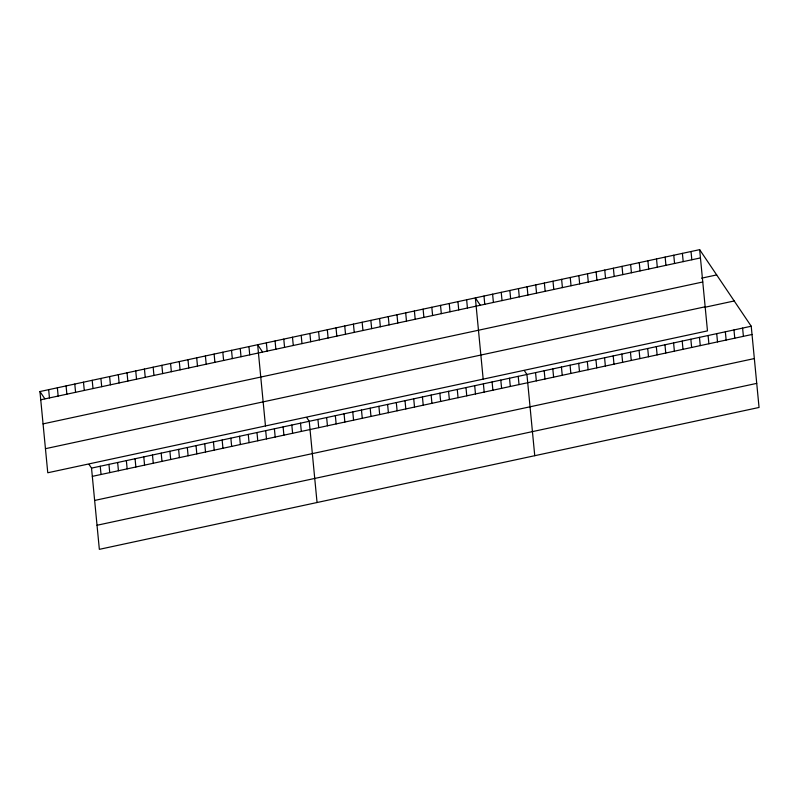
<?xml version="1.0" encoding="UTF-8"?>
<svg xmlns="http://www.w3.org/2000/svg" width="799" height="799" viewBox="0 0 799 799"><rect width="100%" height="100%" fill="white"/><g stroke="black" fill="none" stroke-linecap="round" stroke-linejoin="round"><path stroke-width="1.2" d="M699.654 249.658L707.475 330.886L47.77 472.768L39.95 391.54L699.654 249.658L751.23 326.232L759.05 407.46L99.346 549.342L91.525 468.114L89.098 464.499M40.749 399.8L700.443 257.917M701.572 278.172L716.673 274.926M43.066 423.879L702.76 281.997M45.453 448.688L705.157 306.806M705.098 307.225L734.211 300.963M91.525 468.114L751.23 326.232M92.324 476.364L752.029 334.481M94.642 500.444L754.346 358.561M97.029 525.263L756.733 383.38M480.219 305.118L475.355 297.897L483.175 379.126M524.504 370.856L526.931 374.471L534.751 455.7M262.511 351.94L257.648 344.719L265.468 425.947M306.796 417.677L309.233 421.293L317.053 502.521M39.95 391.54L44.814 398.761M742.601 328.089L743.4 336.339M733.971 329.937L734.77 338.197M725.352 331.795L726.141 340.054M716.723 333.652L717.512 341.912M708.094 335.51L708.893 343.76M699.465 337.358L700.264 345.617M691.025 251.515L691.824 259.775M690.845 339.215L691.634 347.475M682.396 253.373L683.195 261.633M682.216 341.073L683.005 349.333M673.767 255.231L674.566 263.48M673.587 342.931L674.386 351.18M665.148 257.088L665.937 265.338M664.958 344.788L665.757 353.038M656.518 258.936L657.307 267.196M656.329 346.636L657.128 354.896M647.889 260.794L648.688 269.053M647.709 348.494L648.498 356.753M639.26 262.651L640.059 270.901M639.08 350.352L639.879 358.601M630.641 264.509L631.43 272.759M630.451 352.209L631.25 360.459M622.012 266.357L622.801 274.616M621.822 354.057L622.621 362.317M613.382 268.214L614.181 276.474M613.203 355.915L613.992 364.174M604.753 270.072L605.552 278.332M604.573 357.772L605.362 366.032M596.134 271.93L596.923 280.179M595.944 359.63L596.743 367.88M587.505 273.777L588.294 282.037M587.315 361.478L588.114 369.737M578.875 275.635L579.674 283.895M578.696 363.335L579.485 371.595M570.246 277.493L571.045 285.752M570.067 365.193L570.856 373.453M561.617 279.35L562.416 287.6M561.437 367.051L562.236 375.3M552.998 281.208L553.787 289.458M552.808 368.908L553.607 377.158M544.369 283.056L545.168 291.315M544.189 370.756L544.978 379.016M535.739 284.913L536.538 293.173M535.56 372.614L536.349 380.873M527.11 286.771L527.909 295.031M518.491 288.629L519.28 296.878M509.862 290.476L510.651 298.736M518.221 376.339L519.02 384.599M501.233 292.334L502.032 300.594M509.512 378.217L510.311 386.476M492.603 294.192L493.402 302.451M500.803 380.084L501.602 388.344M483.984 296.049L484.773 304.299M492.094 381.962L492.893 390.222M483.395 383.83L484.184 392.089M466.646 299.775L467.435 308.034M474.686 385.707L475.475 393.967M457.937 301.652L458.736 309.902M465.977 387.575L466.766 395.835M449.228 303.52L450.027 311.78M457.268 389.453L458.057 397.712M440.519 305.398L441.318 313.647M448.559 391.33L449.358 399.58M431.81 307.265L432.609 315.525M439.849 393.198L440.649 401.458M423.1 309.143L423.899 317.393M431.14 395.076L431.939 403.325M414.401 311.011L415.19 319.27M422.431 396.943L423.23 405.203M405.692 312.888L406.481 321.138M413.722 398.821L414.521 407.071M396.983 314.756L397.772 323.016M405.013 400.689L405.812 408.948M388.274 316.634L389.063 324.883M396.314 402.566L397.103 410.816M379.565 318.501L380.364 326.761M387.605 404.434L388.394 412.693M370.856 320.379L371.655 328.629M378.896 406.311L379.685 414.561M362.147 322.247L362.946 330.506M370.187 408.179L370.976 416.439M353.438 324.124L354.237 332.374M361.478 410.057L362.277 418.306M344.729 325.992L345.528 334.252M352.768 411.924L353.567 420.184M336.019 327.87L336.818 336.119M344.059 413.802L344.858 422.052M327.32 329.737L328.109 337.997M335.35 415.67L336.149 423.929M318.611 331.615L319.4 339.865M326.641 417.547L327.44 425.797M309.902 333.483L310.691 341.742M317.932 419.415L318.731 427.675M301.193 335.36L301.982 343.62M292.484 337.228L293.283 345.488M300.524 423.16L301.313 431.42M283.775 339.106L284.574 347.365M291.815 425.038L292.604 433.298M275.066 340.973L275.865 349.233M283.106 426.906L283.905 435.165M266.357 342.851L267.156 351.111M274.397 428.783L275.196 437.043M265.687 430.651L266.486 438.911M248.938 346.596L249.737 354.856M256.978 432.529L257.777 440.788M240.239 348.474L241.028 356.724M248.269 434.396L249.068 442.656M231.53 350.342L232.319 358.601M239.56 436.274L240.359 444.534M222.821 352.219L223.61 360.469M230.861 438.152L231.65 446.401M214.112 354.087L214.911 362.347M222.152 440.019L222.941 448.279M205.403 355.964L206.202 364.214M213.443 441.897L214.232 450.147M196.694 357.832L197.493 366.092M204.734 443.765L205.523 452.024M187.985 359.71L188.784 367.959M196.025 445.642L196.824 453.892M179.276 361.577L180.075 369.837M187.316 447.51L188.115 455.77M170.567 363.455L171.366 371.705M178.606 449.388L179.405 457.637M161.867 365.323L162.656 373.582M169.897 451.255L170.696 459.515M153.158 367.2L153.947 375.45M161.188 453.133L161.987 461.383M144.449 369.068L145.238 377.328M152.479 455.001L153.278 463.26M135.74 370.946L136.529 379.195M143.78 456.878L144.569 465.128M127.031 372.813L127.83 381.073M135.071 458.746L135.86 467.006M118.322 374.691L119.121 382.941M126.362 460.623L127.151 468.873M109.613 376.559L110.412 384.818M117.653 462.491L118.442 470.751M100.904 378.436L101.703 386.686M108.944 464.369L109.743 472.618M92.195 380.304L92.994 388.564M100.235 466.236L101.034 474.496M83.486 382.182L84.285 390.441M74.786 384.049L75.575 392.309M66.077 385.927L66.866 394.187M57.368 387.795L58.157 396.054M48.659 389.672L49.448 397.932"/></g></svg>
